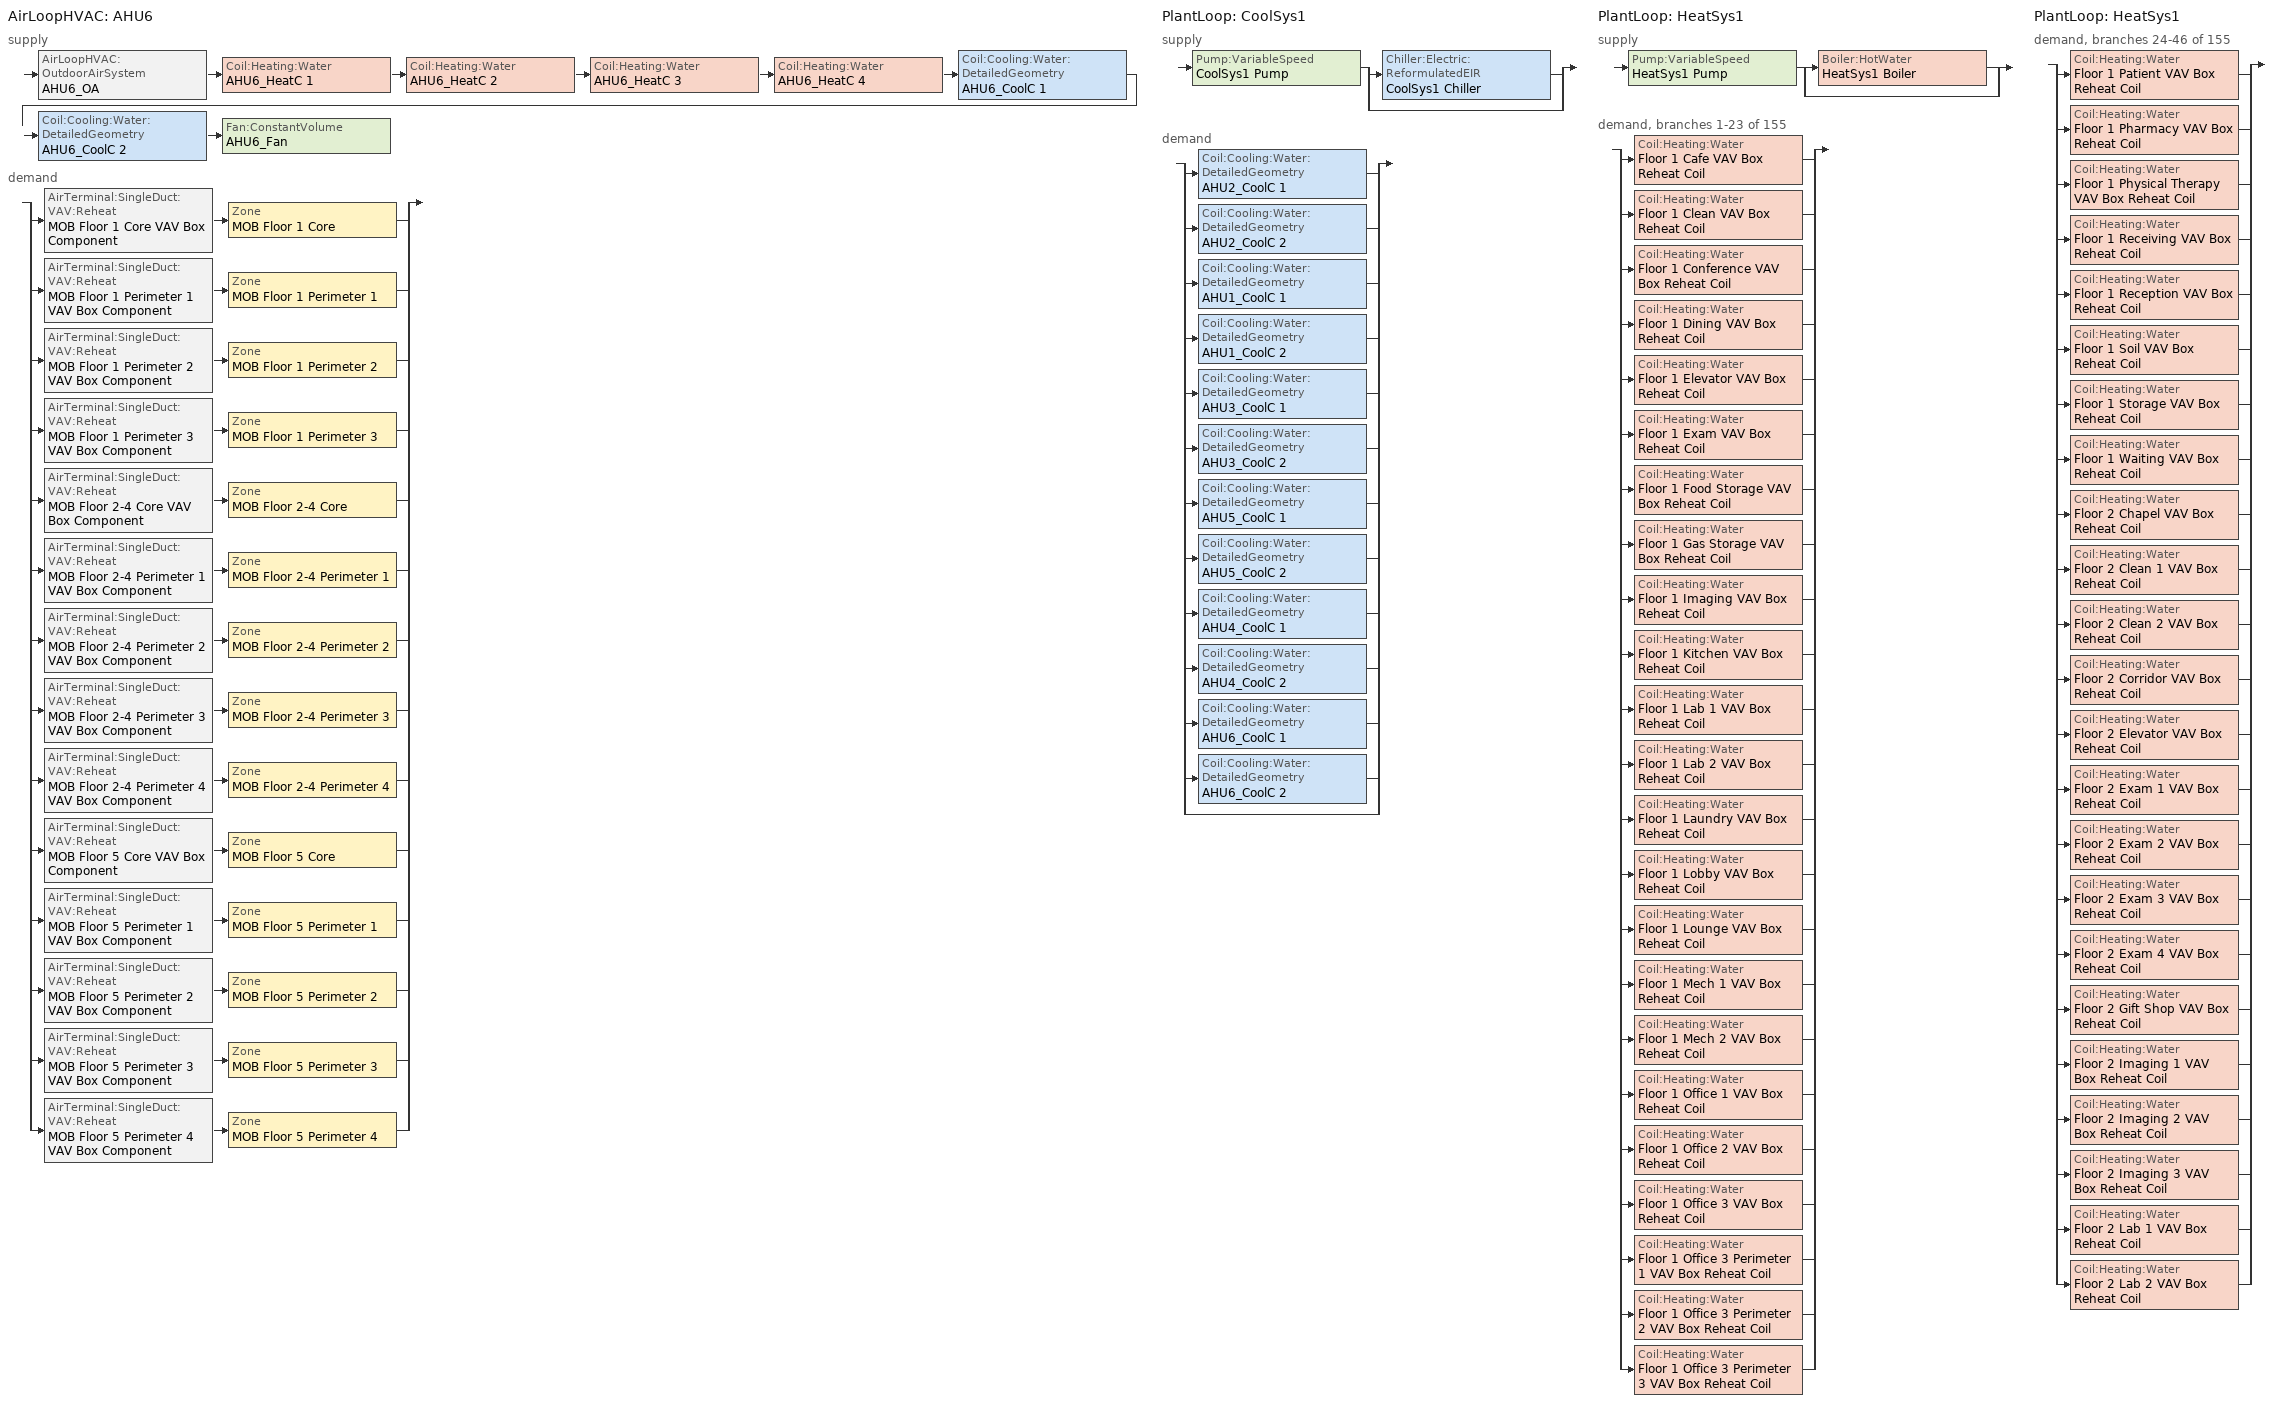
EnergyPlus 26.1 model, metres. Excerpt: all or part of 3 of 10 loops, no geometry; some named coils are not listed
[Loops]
AirLoopHVAC 'AHU6'
 supply: AirLoopHVAC:OutdoorAirSystem 'AHU6_OA' > Coil:Heating:Water 'AHU6_HeatC 1' > Coil:Heating:Water 'AHU6_HeatC 2' > Coil:Heating:Water 'AHU6_HeatC 3' > Coil:Heating:Water 'AHU6_HeatC 4' > Coil:Cooling:Water:DetailedGeometry 'AHU6_CoolC 1' > Coil:Cooling:Water:DetailedGeometry 'AHU6_CoolC 2' > Fan:ConstantVolume 'AHU6_Fan'
 demand: split
  | AirTerminal:SingleDuct:VAV:Reheat 'MOB Floor 1 Core VAV Box Component' > Zone 'MOB Floor 1 Core'
  | AirTerminal:SingleDuct:VAV:Reheat 'MOB Floor 1 Perimeter 1 VAV Box Component' > Zone 'MOB Floor 1 Perimeter 1'
  | AirTerminal:SingleDuct:VAV:Reheat 'MOB Floor 1 Perimeter 2 VAV Box Component' > Zone 'MOB Floor 1 Perimeter 2'
  | AirTerminal:SingleDuct:VAV:Reheat 'MOB Floor 1 Perimeter 3 VAV Box Component' > Zone 'MOB Floor 1 Perimeter 3'
  | AirTerminal:SingleDuct:VAV:Reheat 'MOB Floor 2-4 Core VAV Box Component' > Zone 'MOB Floor 2-4 Core'
  | AirTerminal:SingleDuct:VAV:Reheat 'MOB Floor 2-4 Perimeter 1 VAV Box Component' > Zone 'MOB Floor 2-4 Perimeter 1'
  | AirTerminal:SingleDuct:VAV:Reheat 'MOB Floor 2-4 Perimeter 2 VAV Box Component' > Zone 'MOB Floor 2-4 Perimeter 2'
  | AirTerminal:SingleDuct:VAV:Reheat 'MOB Floor 2-4 Perimeter 3 VAV Box Component' > Zone 'MOB Floor 2-4 Perimeter 3'
  | AirTerminal:SingleDuct:VAV:Reheat 'MOB Floor 2-4 Perimeter 4 VAV Box Component' > Zone 'MOB Floor 2-4 Perimeter 4'
  | AirTerminal:SingleDuct:VAV:Reheat 'MOB Floor 5 Core VAV Box Component' > Zone 'MOB Floor 5 Core'
  | AirTerminal:SingleDuct:VAV:Reheat 'MOB Floor 5 Perimeter 1 VAV Box Component' > Zone 'MOB Floor 5 Perimeter 1'
  | AirTerminal:SingleDuct:VAV:Reheat 'MOB Floor 5 Perimeter 2 VAV Box Component' > Zone 'MOB Floor 5 Perimeter 2'
  | AirTerminal:SingleDuct:VAV:Reheat 'MOB Floor 5 Perimeter 3 VAV Box Component' > Zone 'MOB Floor 5 Perimeter 3'
  | AirTerminal:SingleDuct:VAV:Reheat 'MOB Floor 5 Perimeter 4 VAV Box Component' > Zone 'MOB Floor 5 Perimeter 4'
PlantLoop 'CoolSys1'
 supply: Pump:VariableSpeed 'CoolSys1 Pump' > split
  | Chiller:Electric:ReformulatedEIR 'CoolSys1 Chiller'
  | bypass
 demand: split
  | Coil:Cooling:Water:DetailedGeometry 'AHU2_CoolC 1'
  | Coil:Cooling:Water:DetailedGeometry 'AHU2_CoolC 2'
  | Coil:Cooling:Water:DetailedGeometry 'AHU1_CoolC 1'
  | Coil:Cooling:Water:DetailedGeometry 'AHU1_CoolC 2'
  | Coil:Cooling:Water:DetailedGeometry 'AHU3_CoolC 1'
  | Coil:Cooling:Water:DetailedGeometry 'AHU3_CoolC 2'
  | Coil:Cooling:Water:DetailedGeometry 'AHU5_CoolC 1'
  | Coil:Cooling:Water:DetailedGeometry 'AHU5_CoolC 2'
  | Coil:Cooling:Water:DetailedGeometry 'AHU4_CoolC 1'
  | Coil:Cooling:Water:DetailedGeometry 'AHU4_CoolC 2'
  | Coil:Cooling:Water:DetailedGeometry 'AHU6_CoolC 1'
  | Coil:Cooling:Water:DetailedGeometry 'AHU6_CoolC 2'
  | bypass
PlantLoop 'HeatSys1'
 supply: Pump:VariableSpeed 'HeatSys1 Pump' > split
  | Boiler:HotWater 'HeatSys1 Boiler'
  | bypass
 demand, branches 1-23 of 155: split
  | Coil:Heating:Water 'Floor 1 Cafe VAV Box Reheat Coil'
  | Coil:Heating:Water 'Floor 1 Clean VAV Box Reheat Coil'
  | Coil:Heating:Water 'Floor 1 Conference VAV Box Reheat Coil'
  | Coil:Heating:Water 'Floor 1 Dining VAV Box Reheat Coil'
  | Coil:Heating:Water 'Floor 1 Elevator VAV Box Reheat Coil'
  | Coil:Heating:Water 'Floor 1 Exam VAV Box Reheat Coil'
  | Coil:Heating:Water 'Floor 1 Food Storage VAV Box Reheat Coil'
  | Coil:Heating:Water 'Floor 1 Gas Storage VAV Box Reheat Coil'
  | Coil:Heating:Water 'Floor 1 Imaging VAV Box Reheat Coil'
  | Coil:Heating:Water 'Floor 1 Kitchen VAV Box Reheat Coil'
  | Coil:Heating:Water 'Floor 1 Lab 1 VAV Box Reheat Coil'
  | Coil:Heating:Water 'Floor 1 Lab 2 VAV Box Reheat Coil'
  | Coil:Heating:Water 'Floor 1 Laundry VAV Box Reheat Coil'
  | Coil:Heating:Water 'Floor 1 Lobby VAV Box Reheat Coil'
  | Coil:Heating:Water 'Floor 1 Lounge VAV Box Reheat Coil'
  | Coil:Heating:Water 'Floor 1 Mech 1 VAV Box Reheat Coil'
  | Coil:Heating:Water 'Floor 1 Mech 2 VAV Box Reheat Coil'
  | Coil:Heating:Water 'Floor 1 Office 1 VAV Box Reheat Coil'
  | Coil:Heating:Water 'Floor 1 Office 2 VAV Box Reheat Coil'
  | Coil:Heating:Water 'Floor 1 Office 3 VAV Box Reheat Coil'
  | Coil:Heating:Water 'Floor 1 Office 3 Perimeter 1 VAV Box Reheat Coil'
  | Coil:Heating:Water 'Floor 1 Office 3 Perimeter 2 VAV Box Reheat Coil'
  | Coil:Heating:Water 'Floor 1 Office 3 Perimeter 3 VAV Box Reheat Coil'
PlantLoop 'HeatSys1'
 demand, branches 24-46 of 155: split
  | Coil:Heating:Water 'Floor 1 Patient VAV Box Reheat Coil'
  | Coil:Heating:Water 'Floor 1 Pharmacy VAV Box Reheat Coil'
  | Coil:Heating:Water 'Floor 1 Physical Therapy VAV Box Reheat Coil'
  | Coil:Heating:Water 'Floor 1 Receiving VAV Box Reheat Coil'
  | Coil:Heating:Water 'Floor 1 Reception VAV Box Reheat Coil'
  | Coil:Heating:Water 'Floor 1 Soil VAV Box Reheat Coil'
  | Coil:Heating:Water 'Floor 1 Storage VAV Box Reheat Coil'
  | Coil:Heating:Water 'Floor 1 Waiting VAV Box Reheat Coil'
  | Coil:Heating:Water 'Floor 2 Chapel VAV Box Reheat Coil'
  | Coil:Heating:Water 'Floor 2 Clean 1 VAV Box Reheat Coil'
  | Coil:Heating:Water 'Floor 2 Clean 2 VAV Box Reheat Coil'
  | Coil:Heating:Water 'Floor 2 Corridor VAV Box Reheat Coil'
  | Coil:Heating:Water 'Floor 2 Elevator VAV Box Reheat Coil'
  | Coil:Heating:Water 'Floor 2 Exam 1 VAV Box Reheat Coil'
  | Coil:Heating:Water 'Floor 2 Exam 2 VAV Box Reheat Coil'
  | Coil:Heating:Water 'Floor 2 Exam 3 VAV Box Reheat Coil'
  | Coil:Heating:Water 'Floor 2 Exam 4 VAV Box Reheat Coil'
  | Coil:Heating:Water 'Floor 2 Gift Shop VAV Box Reheat Coil'
  | Coil:Heating:Water 'Floor 2 Imaging 1 VAV Box Reheat Coil'
  | Coil:Heating:Water 'Floor 2 Imaging 2 VAV Box Reheat Coil'
  | Coil:Heating:Water 'Floor 2 Imaging 3 VAV Box Reheat Coil'
  | Coil:Heating:Water 'Floor 2 Lab 1 VAV Box Reheat Coil'
  | Coil:Heating:Water 'Floor 2 Lab 2 VAV Box Reheat Coil'
[AirLoopHVAC]
AHU6: Design supply air flow rate=Autosize
[AirTerminal:SingleDuct:VAV:Reheat] Availability schedule=ALWAYS_ON; Constant minimum air flow fraction=1; Convergence tolerance=0.001; Damper heating action=ReverseWithLimits; Maximum air flow rate=Autosize; Maximum flow fraction during reheat=Autosize; Maximum flow per zone floor area during reheat=Autosize; Maximum hot water or steam flow rate=Autosize; Minimum hot water or steam flow rate=0; Zone minimum air flow input method=Constant
Name | Design specification outdoor air object | Reheat coil
MOB Floor 1 Core VAV Box Component | MOB Floor 1 Core VAV Box OA Design Spec | MOB Floor 1 Core VAV Box Reheat Coil
MOB Floor 1 Perimeter 1 VAV Box Component | MOB Floor 1 Perimeter 1 VAV Box OA Design Spec | MOB Floor 1 Perimeter 1 VAV Box Reheat Coil
MOB Floor 1 Perimeter 2 VAV Box Component | MOB Floor 1 Perimeter 2 VAV Box OA Design Spec | MOB Floor 1 Perimeter 2 VAV Box Reheat Coil
MOB Floor 1 Perimeter 3 VAV Box Component | MOB Floor 1 Perimeter 3 VAV Box OA Design Spec | MOB Floor 1 Perimeter 3 VAV Box Reheat Coil
MOB Floor 2-4 Core VAV Box Component | MOB Floor 2-4 Core VAV Box OA Design Spec | MOB Floor 2-4 Core VAV Box Reheat Coil
MOB Floor 2-4 Perimeter 1 VAV Box Component | MOB Floor 2-4 Perimeter 1 VAV Box OA Design Spec | MOB Floor 2-4 Perimeter 1 VAV Box Reheat Coil
MOB Floor 2-4 Perimeter 2 VAV Box Component | MOB Floor 2-4 Perimeter 2 VAV Box OA Design Spec | MOB Floor 2-4 Perimeter 2 VAV Box Reheat Coil
MOB Floor 2-4 Perimeter 3 VAV Box Component | MOB Floor 2-4 Perimeter 3 VAV Box OA Design Spec | MOB Floor 2-4 Perimeter 3 VAV Box Reheat Coil
MOB Floor 2-4 Perimeter 4 VAV Box Component | MOB Floor 2-4 Perimeter 4 VAV Box OA Design Spec | MOB Floor 2-4 Perimeter 4 VAV Box Reheat Coil
MOB Floor 5 Core VAV Box Component | MOB Floor 5 Core VAV Box OA Design Spec | MOB Floor 5 Core VAV Box Reheat Coil
MOB Floor 5 Perimeter 1 VAV Box Component | MOB Floor 5 Perimeter 1 VAV Box OA Design Spec | MOB Floor 5 Perimeter 1 VAV Box Reheat Coil
MOB Floor 5 Perimeter 2 VAV Box Component | MOB Floor 5 Perimeter 2 VAV Box OA Design Spec | MOB Floor 5 Perimeter 2 VAV Box Reheat Coil
MOB Floor 5 Perimeter 3 VAV Box Component | MOB Floor 5 Perimeter 3 VAV Box OA Design Spec | MOB Floor 5 Perimeter 3 VAV Box Reheat Coil
MOB Floor 5 Perimeter 4 VAV Box Component | MOB Floor 5 Perimeter 4 VAV Box OA Design Spec | MOB Floor 5 Perimeter 4 VAV Box Reheat Coil
[Boiler:HotWater]
HeatSys1 Boiler: Boiler flow mode=LeavingSetpointModulated; Design water flow rate=Autosize; Efficiency curve temperature evaluation variable=LeavingBoiler; Fuel type=NaturalGas; Maximum part load ratio=1.1; Minimum part load ratio=0; Nominal capacity=Autosize; Nominal thermal efficiency=0.96; Normalized boiler efficiency curve=HeatSys1 Boiler Non-Condensing Boiler Curve; On cycle parasitic electric load=0; Optimum part load ratio=1; Sizing factor=0.5; Water outlet upper temperature limit=95
[Chiller:Electric:ReformulatedEIR]
CoolSys1 Chiller: Chiller flow mode type=LeavingSetpointModulated; Cooling capacity function of temperature curve=CoolSys1 Chiller ClgCapFuncTempCurve; Design heat recovery water flow rate=0; Electric input to cooling output ratio function of part load ratio curve=CoolSys1 Chiller EirFuncPlrCurve; Electric input to cooling output ratio function of temperature curve=CoolSys1 Chiller EirFuncTempCurve; Fraction of compressor electric consumption rejected by condenser=1; Leaving chilled water lower temperature limit=2; Maximum part load ratio=1; Minimum part load ratio=0.15; Minimum unloading ratio=0.25; Optimum part load ratio=1; Reference capacity=Autosize; Reference chilled water flow rate=Autosize; Reference condenser water flow rate=Autosize; Reference cop=6.1; Reference leaving chilled water temperature=6.67; Reference leaving condenser water temperature=29.4; Sizing factor=1.1
[Coil:Cooling:Water:DetailedGeometry] Availability schedule=ALWAYS_ON; Coil depth=Autosize; Fin diameter=Autosize; Fin spacing=0.0018; Fin surface area=Autosize; Fin thermal conductivity=204; Fin thickness=0.0015; Maximum water flow rate=Autosize; Minimum airflow area=Autosize; Number of tube rows=6; Number of tubes per row=Autosize; Total tube inside area=Autosize; Tube depth spacing=0.026; Tube inside diameter=0.01445; Tube outside diameter=0.0159; Tube outside surface area=Autosize; Tube thermal conductivity=386
AHU6_CoolC 1; AHU6_CoolC 2
[Coil:Heating:Water] Availability schedule=ALWAYS_ON; Maximum water flow rate=Autosize; Performance input method=UFactorTimesAreaAndDesignWaterFlowRate; Rated capacity=Autosize; Rated inlet air temperature=16.6; Rated inlet water temperature=82.2; Rated outlet air temperature=32.2; Rated outlet water temperature=71.1; U factor times area value=Autosize
AHU6_HeatC 1; AHU6_HeatC 2; AHU6_HeatC 3; AHU6_HeatC 4; Floor 1 Cafe VAV Box Reheat Coil; Floor 1 Clean VAV Box Reheat Coil; Floor 1 Conference VAV Box Reheat Coil; Floor 1 Dining VAV Box Reheat Coil; Floor 1 Elevator VAV Box Reheat Coil; Floor 1 Exam VAV Box Reheat Coil; Floor 1 Food Storage VAV Box Reheat Coil; Floor 1 Gas Storage VAV Box Reheat Coil; Floor 1 Imaging VAV Box Reheat Coil; Floor 1 Kitchen VAV Box Reheat Coil; Floor 1 Lab 1 VAV Box Reheat Coil; Floor 1 Lab 2 VAV Box Reheat Coil; Floor 1 Laundry VAV Box Reheat Coil; Floor 1 Lobby VAV Box Reheat Coil; Floor 1 Lounge VAV Box Reheat Coil; Floor 1 Mech 1 VAV Box Reheat Coil; Floor 1 Mech 2 VAV Box Reheat Coil; Floor 1 Office 1 VAV Box Reheat Coil; Floor 1 Office 2 VAV Box Reheat Coil; Floor 1 Office 3 Perimeter 1 VAV Box Reheat Coil; Floor 1 Office 3 Perimeter 2 VAV Box Reheat Coil; Floor 1 Office 3 Perimeter 3 VAV Box Reheat Coil; Floor 1 Office 3 VAV Box Reheat Coil; Floor 1 Patient VAV Box Reheat Coil; Floor 1 Pharmacy VAV Box Reheat Coil; Floor 1 Physical Therapy VAV Box Reheat Coil; Floor 1 Receiving VAV Box Reheat Coil; Floor 1 Reception VAV Box Reheat Coil; Floor 1 Soil VAV Box Reheat Coil; Floor 1 Storage VAV Box Reheat Coil; Floor 1 Waiting VAV Box Reheat Coil; Floor 2 Chapel VAV Box Reheat Coil; Floor 2 Clean 1 VAV Box Reheat Coil; Floor 2 Clean 2 VAV Box Reheat Coil; Floor 2 Corridor VAV Box Reheat Coil; Floor 2 Elevator VAV Box Reheat Coil; Floor 2 Exam 1 VAV Box Reheat Coil; Floor 2 Exam 2 VAV Box Reheat Coil; Floor 2 Exam 3 VAV Box Reheat Coil; Floor 2 Exam 4 VAV Box Reheat Coil; Floor 2 Gift Shop VAV Box Reheat Coil; Floor 2 Imaging 1 VAV Box Reheat Coil; Floor 2 Imaging 2 VAV Box Reheat Coil; Floor 2 Imaging 3 VAV Box Reheat Coil; Floor 2 Lab 1 VAV Box Reheat Coil; Floor 2 Lab 2 VAV Box Reheat Coil
[ComponentCost:LineItem]
Name | Cost per each | Item | Line item type | Quantity | Cost per unit of output capacity
ElectricEquipment:MOB Floor 1 Core:ElecPlug | 1 | MOB Floor 1 Core | General | 6.885
ElectricEquipment:MOB Floor 1 Perimeter 1:ElecPlug | 1 | MOB Floor 1 Perimeter 1 | General | 1.1433
ElectricEquipment:MOB Floor 1 Perimeter 2:ElecPlug | 1 | MOB Floor 1 Perimeter 2 | General | 0.8247
ElectricEquipment:MOB Floor 1 Perimeter 3:ElecPlug | 1 | MOB Floor 1 Perimeter 3 | General | 1.1433
ElectricEquipment:MOB Floor 2-4 Core:ElecPlug | 1 | MOB Floor 2-4 Core | General | 18.5183
ElectricEquipment:MOB Floor 2-4 Perimeter 1:ElecPlug | 1 | MOB Floor 2-4 Perimeter 1 | General | 3.2613
ElectricEquipment:MOB Floor 2-4 Perimeter 2:ElecPlug | 1 | MOB Floor 2-4 Perimeter 2 | General | 2.4741
ElectricEquipment:MOB Floor 2-4 Perimeter 3:ElecPlug | 1 | MOB Floor 2-4 Perimeter 3 | General | 3.2613
ElectricEquipment:MOB Floor 2-4 Perimeter 4:ElecPlug | 1 | MOB Floor 2-4 Perimeter 4 | General | 2.4741
ElectricEquipment:MOB Floor 5 Core:ElecPlug | 1 | MOB Floor 5 Core | General | 6.1728
ElectricEquipment:MOB Floor 5 Perimeter 1:ElecPlug | 1 | MOB Floor 5 Perimeter 1 | General | 1.0871
ElectricEquipment:MOB Floor 5 Perimeter 2:ElecPlug | 1 | MOB Floor 5 Perimeter 2 | General | 0.8247
ElectricEquipment:MOB Floor 5 Perimeter 3:ElecPlug | 1 | MOB Floor 5 Perimeter 3 | General | 1.0871
ElectricEquipment:MOB Floor 5 Perimeter 4:ElecPlug | 1 | MOB Floor 5 Perimeter 4 | General | 0.8247
Electricity:MOB Floor 5 Perimeter 4:Building Elevators | 1 | MOB Floor 5 Perimeter 4 | General | 203.699
Infiltration:MOB Floor 1 Perimeter 1 | 1 | MOB Floor 1 Perimeter 1 | General | 0
Infiltration:MOB Floor 1 Perimeter 2 | 1 | MOB Floor 1 Perimeter 2 | General | 0
Infiltration:MOB Floor 1 Perimeter 3 | 1 | MOB Floor 1 Perimeter 3 | General | 0
Infiltration:MOB Floor 2-4 Perimeter 1 | 1 | MOB Floor 2-4 Perimeter 1 | General | 0
Infiltration:MOB Floor 2-4 Perimeter 2 | 1 | MOB Floor 2-4 Perimeter 2 | General | 0
Infiltration:MOB Floor 2-4 Perimeter 3 | 1 | MOB Floor 2-4 Perimeter 3 | General | 0
Infiltration:MOB Floor 2-4 Perimeter 4 | 1 | MOB Floor 2-4 Perimeter 4 | General | 0
Infiltration:MOB Floor 5 Perimeter 1 | 1 | MOB Floor 5 Perimeter 1 | General | 0
Infiltration:MOB Floor 5 Perimeter 2 | 1 | MOB Floor 5 Perimeter 2 | General | 0
Infiltration:MOB Floor 5 Perimeter 3 | 1 | MOB Floor 5 Perimeter 3 | General | 0
Infiltration:MOB Floor 5 Perimeter 4 | 1 | MOB Floor 5 Perimeter 4 | General | 0
LIGHTING EQUIP:MOB Floor 1 Core |  | MOB Floor 1 Core | Lights |  | 1
LIGHTING EQUIP:MOB Floor 1 Perimeter 1 |  | MOB Floor 1 Perimeter 1 | Lights |  | 1
LIGHTING EQUIP:MOB Floor 1 Perimeter 2 |  | MOB Floor 1 Perimeter 2 | Lights |  | 1
LIGHTING EQUIP:MOB Floor 1 Perimeter 3 |  | MOB Floor 1 Perimeter 3 | Lights |  | 1
LIGHTING EQUIP:MOB Floor 2-4 Core |  | MOB Floor 2-4 Core | Lights |  | 1
LIGHTING EQUIP:MOB Floor 2-4 Perimeter 1 |  | MOB Floor 2-4 Perimeter 1 | Lights |  | 1
LIGHTING EQUIP:MOB Floor 2-4 Perimeter 2 |  | MOB Floor 2-4 Perimeter 2 | Lights |  | 1
LIGHTING EQUIP:MOB Floor 2-4 Perimeter 3 |  | MOB Floor 2-4 Perimeter 3 | Lights |  | 1
LIGHTING EQUIP:MOB Floor 2-4 Perimeter 4 |  | MOB Floor 2-4 Perimeter 4 | Lights |  | 1
LIGHTING EQUIP:MOB Floor 5 Core |  | MOB Floor 5 Core | Lights |  | 1
LIGHTING EQUIP:MOB Floor 5 Perimeter 1 |  | MOB Floor 5 Perimeter 1 | Lights |  | 1
LIGHTING EQUIP:MOB Floor 5 Perimeter 2 |  | MOB Floor 5 Perimeter 2 | Lights |  | 1
LIGHTING EQUIP:MOB Floor 5 Perimeter 3 |  | MOB Floor 5 Perimeter 3 | Lights |  | 1
LIGHTING EQUIP:MOB Floor 5 Perimeter 4 |  | MOB Floor 5 Perimeter 4 | Lights |  | 1
People:MOB Floor 1 Core | 1 | MOB Floor 1 Core | General | 68.85
People:MOB Floor 1 Perimeter 1 | 1 | MOB Floor 1 Perimeter 1 | General | 11.4333
People:MOB Floor 1 Perimeter 2 | 1 | MOB Floor 1 Perimeter 2 | General | 8.247
People:MOB Floor 1 Perimeter 3 | 1 | MOB Floor 1 Perimeter 3 | General | 11.4333
People:MOB Floor 2-4 Core | 1 | MOB Floor 2-4 Core | General | 185.1827
People:MOB Floor 2-4 Perimeter 1 | 1 | MOB Floor 2-4 Perimeter 1 | General | 32.6131
People:MOB Floor 2-4 Perimeter 2 | 1 | MOB Floor 2-4 Perimeter 2 | General | 24.741
People:MOB Floor 2-4 Perimeter 3 | 1 | MOB Floor 2-4 Perimeter 3 | General | 32.6131
People:MOB Floor 2-4 Perimeter 4 | 1 | MOB Floor 2-4 Perimeter 4 | General | 24.741
People:MOB Floor 5 Core | 1 | MOB Floor 5 Core | General | 61.7276
People:MOB Floor 5 Perimeter 1 | 1 | MOB Floor 5 Perimeter 1 | General | 10.871
People:MOB Floor 5 Perimeter 2 | 1 | MOB Floor 5 Perimeter 2 | General | 8.247
People:MOB Floor 5 Perimeter 3 | 1 | MOB Floor 5 Perimeter 3 | General | 10.871
People:MOB Floor 5 Perimeter 4 | 1 | MOB Floor 5 Perimeter 4 | General | 8.247
[Controller:OutdoorAir]
AHU6_OA_Controller: Economizer control action type=ModulateFlow; Economizer control type=DifferentialEnthalpy; Economizer maximum limit dry bulb temperature=28; Economizer maximum limit enthalpy=64000; Economizer minimum limit dry bulb temperature=-100; Heat recovery bypass control type=BypassWhenOAFlowGreaterThanMinimum; High humidity control=No; Lockout type=NoLockout; Maximum outdoor air flow rate=Autosize; Minimum fraction of outdoor air schedule=AHU6_OAMinOAFracSchedule; Minimum limit type=FixedMinimum; Minimum outdoor air flow rate=Autosize; Minimum outdoor air schedule=MinOA_MotorizedDamper_Sched
[Controller:WaterCoil] Actuator variable=Flow; Control variable=Temperature; Maximum actuated flow=Autosize; Minimum actuated flow=0
Name | Action | Controller convergence tolerance
AHU6_CoolC 1_Controller; AHU6_CoolC 2_Controller | Reverse
AHU6_HeatC 1_Controller; AHU6_HeatC 2_Controller; AHU6_HeatC 3_Controller; AHU6_HeatC 4_Controller | Normal | 0.0001
[DesignSpecification:OutdoorAir] Outdoor air flow per person=0; Outdoor air flow per zone floor area=0; Outdoor air method=Flow/Zone
Name | Outdoor air flow air changes per hour | Outdoor air flow per zone
MOB Floor 1 Core VAV Box OA Design Spec | 0 | 0.5528
MOB Floor 1 Perimeter 1 VAV Box OA Design Spec; MOB Floor 1 Perimeter 3 VAV Box OA Design Spec | 0 | 0.0918
MOB Floor 1 Perimeter 2 VAV Box OA Design Spec; MOB Floor 2-4 Perimeter 2 VAV Box OA Design Spec; MOB Floor 2-4 Perimeter 4 VAV Box OA Design Spec; MOB Floor 5 Perimeter 2 VAV Box OA Design Spec; MOB Floor 5 Perimeter 4 VAV Box OA Design Spec | 0 | 0.0662
MOB Floor 2-4 Core VAV Box OA Design Spec; MOB Floor 5 Core VAV Box OA Design Spec | 0 | 0.4956
MOB Floor 2-4 Perimeter 1 VAV Box OA Design Spec; MOB Floor 2-4 Perimeter 3 VAV Box OA Design Spec; MOB Floor 5 Perimeter 1 VAV Box OA Design Spec; MOB Floor 5 Perimeter 3 VAV Box OA Design Spec | 0 | 0.0873
SZ DSOA MOB Floor 1 Core |  | 0.552806
SZ DSOA MOB Floor 1 Perimeter 1; SZ DSOA MOB Floor 1 Perimeter 3 |  | 0.0918
SZ DSOA MOB Floor 1 Perimeter 2; SZ DSOA MOB Floor 2-4 Perimeter 2; SZ DSOA MOB Floor 2-4 Perimeter 4; SZ DSOA MOB Floor 5 Perimeter 2; SZ DSOA MOB Floor 5 Perimeter 4 |  | 0.0662164
SZ DSOA MOB Floor 2-4 Core; SZ DSOA MOB Floor 5 Core |  | 0.49562
SZ DSOA MOB Floor 2-4 Perimeter 1; SZ DSOA MOB Floor 2-4 Perimeter 3; SZ DSOA MOB Floor 5 Perimeter 1; SZ DSOA MOB Floor 5 Perimeter 3 |  | 0.0872852
[EnergyManagementSystem:Program]
Flr_2_NS_1_Coil_Reheat_Energy_Program: IF (AHU_1_CCoil_Energy > 0 && AHU_1_HCoil1_Energy > 0); SET AHU_1_Problem = AHU_1_Problem + 1; ELSEIF (Flr_2_NS_1_Load <= 0); SET Flr_2_NS_1_RE = Flr_2_NS_1_RE + Flr_2_NS_1_Coil_Energy; ELSEIF (AHU_1_HCoil1_Energy > 0 && AHU_1_CCoil_Energy == 0); SET Flr_2_NS_1_Heat = Flr_2_NS_1_Heat + Flr_2_NS_1_Coil_Energy; ELSEIF (AHU_1_CCoil_Energy > 0 && AHU_1_HCoil1_Energy == 0); SET Flr_2_NS_1_DT1 = Flr_2_NS_1_Coil_Outlet_Air_Temp - Flr_2_NS_1_Coil_Inlet_Air_Temp; SET Flr_2_NS_1_DT2 = @Max (AHU_1_CoolC_Inlet_Node_Temp - AHU_1_Fan_Out) 0; IF Flr_2_NS_1_DT1 > 0.0; SET Flr_2_NS_1_Ratio = @Min (Flr_2_NS_1_DT2 / Flr_2_NS_1_DT1) 1; ELSE; SET Flr_2_NS_1_Ratio = 1.0; ENDIF; SET Flr_2_NS_1_RE = Flr_2_NS_1_RE + (Flr_2_NS_1_Ratio * Flr_2_NS_1_Coil_Energy); SET Flr_2_NS_1_Heat = Flr_2_NS_1_Heat + ((1-Flr_2_NS_1_Ratio) * Flr_2_NS_1_Coil_Energy); ELSEIF (AHU_1_CCoil_Energy == 0 && AHU_1_HCoil1_Energy == 0); SET AHU_1_Economize = AHU_1_Economize + 1; SET Flr_2_NS_1_Heat = Flr_2_NS_1_Heat + Flr_2_NS_1_Coil_Energy; ENDIF
Flr_2_NS_2_Coil_Reheat_Energy_Program: IF (AHU_2_CCoil_Energy > 0 && AHU_2_HCoil1_Energy > 0); SET AHU_2_Problem = AHU_2_Problem + 1; ELSEIF (Flr_2_NS_2_Load <= 0); SET Flr_2_NS_2_RE = Flr_2_NS_2_RE + Flr_2_NS_2_Coil_Energy; ELSEIF (AHU_2_HCoil1_Energy > 0 && AHU_2_CCoil_Energy == 0); SET Flr_2_NS_2_Heat = Flr_2_NS_2_Heat + Flr_2_NS_2_Coil_Energy; ELSEIF (AHU_2_CCoil_Energy > 0 && AHU_2_HCoil1_Energy == 0); SET Flr_2_NS_2_DT1 = Flr_2_NS_2_Coil_Outlet_Air_Temp - Flr_2_NS_2_Coil_Inlet_Air_Temp; SET Flr_2_NS_2_DT2 = @Max (AHU_2_CoolC_Inlet_Node_Temp - AHU_2_Fan_Out) 0; IF Flr_2_NS_2_DT1 > 0.0; SET Flr_2_NS_2_Ratio = @Min (Flr_2_NS_2_DT2 / Flr_2_NS_2_DT1) 1; ELSE; SET Flr_2_NS_2_Ratio = 1.0; ENDIF; SET Flr_2_NS_2_RE = Flr_2_NS_2_RE + (Flr_2_NS_2_Ratio * Flr_2_NS_2_Coil_Energy); SET Flr_2_NS_2_Heat = Flr_2_NS_2_Heat + ((1-Flr_2_NS_2_Ratio) * Flr_2_NS_2_Coil_Energy); ELSEIF (AHU_2_CCoil_Energy == 0 && AHU_2_HCoil1_Energy == 0); SET AHU_2_Economize = AHU_2_Economize + 1; SET Flr_2_NS_2_Heat = Flr_2_NS_2_Heat + Flr_2_NS_2_Coil_Energy; ENDIF
Flr_2_OR_Coil_Reheat_Energy_Program: IF (AHU_3_CCoil_Energy > 0 && AHU_3_HCoil1_Energy > 0); SET AHU_3_Problem = AHU_3_Problem + 1; ELSEIF (Flr_2_OR_Load <= 0); SET Flr_2_OR_RE = Flr_2_OR_RE + Flr_2_OR_Coil_Energy; ELSEIF (AHU_3_HCoil1_Energy > 0 && AHU_3_CCoil_Energy == 0); SET Flr_2_OR_Heat = Flr_2_OR_Heat + Flr_2_OR_Coil_Energy; ELSEIF (AHU_3_CCoil_Energy > 0 && AHU_3_HCoil1_Energy == 0); SET Flr_2_OR_DT1 = Flr_2_OR_Coil_Outlet_Air_Temp - Flr_2_OR_Coil_Inlet_Air_Temp; SET Flr_2_OR_DT2 = @Max (AHU_3_CoolC_Inlet_Node_Temp - AHU_3_Fan_Out) 0; IF Flr_2_OR_DT1 > 0.0; SET Flr_2_OR_Ratio = @Min (Flr_2_OR_DT2 / Flr_2_OR_DT1) 1; ELSE; SET Flr_2_OR_Ratio = 1.0; ENDIF; SET Flr_2_OR_RE = Flr_2_OR_RE + (Flr_2_OR_Ratio * Flr_2_OR_Coil_Energy); SET Flr_2_OR_Heat = Flr_2_OR_Heat + ((1-Flr_2_OR_Ratio) * Flr_2_OR_Coil_Energy); ELSEIF (AHU_3_CCoil_Energy == 0 && AHU_3_HCoil1_Energy == 0); SET AHU_3_Economize = AHU_3_Economize + 1; SET Flr_2_OR_Heat = Flr_2_OR_Heat + Flr_2_OR_Coil_Energy; ENDIF
Flr_2_Off_1_Coil_Reheat_Energy_Program: IF (AHU_1_CCoil_Energy > 0 && AHU_1_HCoil1_Energy > 0); SET AHU_1_Problem = AHU_1_Problem + 1; ELSEIF (Flr_2_Off_1_Load <= 0); SET Flr_2_Off_1_RE = Flr_2_Off_1_RE + Flr_2_Off_1_Coil_Energy; ELSEIF (AHU_1_HCoil1_Energy > 0 && AHU_1_CCoil_Energy == 0); SET Flr_2_Off_1_Heat = Flr_2_Off_1_Heat + Flr_2_Off_1_Coil_Energy; ELSEIF (AHU_1_CCoil_Energy > 0 && AHU_1_HCoil1_Energy == 0); SET Flr_2_Off_1_DT1 = Flr_2_Off_1_Coil_Outlet_Air_Temp - Flr_2_Off_1_Coil_Inlet_Air_Temp; SET Flr_2_Off_1_DT2 = @Max (AHU_1_CoolC_Inlet_Node_Temp - AHU_1_Fan_Out) 0; IF Flr_2_Off_1_DT1 > 0.0; SET Flr_2_Off_1_Ratio = @Min (Flr_2_Off_1_DT2 / Flr_2_Off_1_DT1) 1; ELSE; SET Flr_2_Off_1_Ratio = 1.0; ENDIF; SET Flr_2_Off_1_RE = Flr_2_Off_1_RE + (Flr_2_Off_1_Ratio * Flr_2_Off_1_Coil_Energy); SET Flr_2_Off_1_Heat = Flr_2_Off_1_Heat + ((1-Flr_2_Off_1_Ratio) * Flr_2_Off_1_Coil_Energy); ELSEIF (AHU_1_CCoil_Energy == 0 && AHU_1_HCoil1_Energy == 0); SET AHU_1_Economize = AHU_1_Economize + 1; SET Flr_2_Off_1_Heat = Flr_2_Off_1_Heat + Flr_2_Off_1_Coil_Energy; ENDIF
[EnergyManagementSystem:Sensor]
Name | Output variable or output meter index key | Output variable or output meter
AHU_6_CCoil_Energy | AHU6_CoolC 1 | Cooling Coil Total Cooling Energy
AHU_6_CoolC_Inlet_Node_Temp | AHU6_HeatC 4-AHU6_CoolC 1Node | System Node Temperature
AHU_6_HCoil1_Energy | AHU6_HeatC 1 | Heating Coil Heating Energy
AHU_6_HCoil2_Energy | AHU6_HeatC 2 | Heating Coil Heating Energy
MOB_24_Core_Coil_Energy | MOB Floor 2-4 Core VAV Box Reheat Coil | Heating Coil Heating Energy
MOB_24_Core_Coil_Inlet_Air_Temp | MOB Floor 2-4 Core VAV Box Inlet Node Name | System Node Temperature
MOB_24_Core_Coil_Outlet_Air_Temp | MOB Floor 2-4 Core VAV Box Outlet Node Name | System Node Temperature
MOB_24_Core_Load | MOB Floor 2-4 Core | Zone Predicted Sensible Load to Setpoint Heat Transfer Rate
MOB_24_Core_Temp | MOB Floor 2-4 Core | Zone Thermostat Heating Setpoint Temperature
MOB_24_Prm1_Coil_Energy | MOB Floor 2-4 Perimeter 1 VAV Box Reheat Coil | Heating Coil Heating Energy
MOB_24_Prm1_Coil_Inlet_Air_Temp | MOB Floor 2-4 Perimeter 1 VAV Box Inlet Node Name | System Node Temperature
MOB_24_Prm1_Coil_Outlet_Air_Temp | MOB Floor 2-4 Perimeter 1 VAV Box Outlet Node Name | System Node Temperature
MOB_24_Prm1_Load | MOB Floor 2-4 Perimeter 1 | Zone Predicted Sensible Load to Setpoint Heat Transfer Rate
MOB_24_Prm1_Temp | MOB Floor 2-4 Perimeter 1 | Zone Thermostat Heating Setpoint Temperature
MOB_24_Prm2_Coil_Energy | MOB Floor 2-4 Perimeter 2 VAV Box Reheat Coil | Heating Coil Heating Energy
MOB_24_Prm2_Coil_Inlet_Air_Temp | MOB Floor 2-4 Perimeter 2 VAV Box Inlet Node Name | System Node Temperature
MOB_24_Prm2_Coil_Outlet_Air_Temp | MOB Floor 2-4 Perimeter 2 VAV Box Outlet Node Name | System Node Temperature
MOB_24_Prm2_Load | MOB Floor 2-4 Perimeter 2 | Zone Predicted Sensible Load to Setpoint Heat Transfer Rate
MOB_24_Prm2_Temp | MOB Floor 2-4 Perimeter 2 | Zone Thermostat Heating Setpoint Temperature
MOB_24_Prm3_Coil_Energy | MOB Floor 2-4 Perimeter 3 VAV Box Reheat Coil | Heating Coil Heating Energy
MOB_24_Prm3_Coil_Inlet_Air_Temp | MOB Floor 2-4 Perimeter 3 VAV Box Inlet Node Name | System Node Temperature
MOB_24_Prm3_Coil_Outlet_Air_Temp | MOB Floor 2-4 Perimeter 3 VAV Box Outlet Node Name | System Node Temperature
MOB_24_Prm3_Load | MOB Floor 2-4 Perimeter 3 | Zone Predicted Sensible Load to Setpoint Heat Transfer Rate
MOB_24_Prm3_Temp | MOB Floor 2-4 Perimeter 3 | Zone Thermostat Heating Setpoint Temperature
MOB_24_Prm_4_Coil_Energy | MOB Floor 2-4 Perimeter 4 VAV Box Reheat Coil | Heating Coil Heating Energy
MOB_24_Prm_4_Coil_Inlet_Air_Temp | MOB Floor 2-4 Perimeter 4 VAV Box Inlet Node Name | System Node Temperature
MOB_24_Prm_4_Coil_Outlet_Air_Temp | MOB Floor 2-4 Perimeter 4 VAV Box Outlet Node Name | System Node Temperature
MOB_24_Prm_4_Load | MOB Floor 2-4 Perimeter 4 | Zone Predicted Sensible Load to Setpoint Heat Transfer Rate
MOB_24_Prm_4_Temp | MOB Floor 2-4 Perimeter 4 | Zone Thermostat Heating Setpoint Temperature
MOB_Flr1_Core_Coil_Energy | MOB Floor 1 Core VAV Box Reheat Coil | Heating Coil Heating Energy
MOB_Flr1_Core_Coil_Inlet_Air_Temp | MOB Floor 1 Core VAV Box Inlet Node Name | System Node Temperature
MOB_Flr1_Core_Coil_Outlet_Air_Temp | MOB Floor 1 Core VAV Box Outlet Node Name | System Node Temperature
MOB_Flr1_Core_Load | MOB Floor 1 Core | Zone Predicted Sensible Load to Setpoint Heat Transfer Rate
MOB_Flr1_Core_Temp | MOB Floor 1 Core | Zone Thermostat Heating Setpoint Temperature
MOB_Flr1_Prm1_Coil_Energy | MOB Floor 1 Perimeter 1 VAV Box Reheat Coil | Heating Coil Heating Energy
MOB_Flr1_Prm1_Coil_Inlet_Air_Temp | MOB Floor 1 Perimeter 1 VAV Box Inlet Node Name | System Node Temperature
MOB_Flr1_Prm1_Coil_Outlet_Air_Temp | MOB Floor 1 Perimeter 1 VAV Box Outlet Node Name | System Node Temperature
MOB_Flr1_Prm1_Load | MOB Floor 1 Perimeter 1 | Zone Predicted Sensible Load to Setpoint Heat Transfer Rate
MOB_Flr1_Prm1_Temp | MOB Floor 1 Perimeter 1 | Zone Thermostat Heating Setpoint Temperature
MOB_Flr1_Prm2_Coil_Energy | MOB Floor 1 Perimeter 2 VAV Box Reheat Coil | Heating Coil Heating Energy
MOB_Flr1_Prm2_Coil_Inlet_Air_Temp | MOB Floor 1 Perimeter 2 VAV Box Inlet Node Name | System Node Temperature
MOB_Flr1_Prm2_Coil_Outlet_Air_Temp | MOB Floor 1 Perimeter 2 VAV Box Outlet Node Name | System Node Temperature
MOB_Flr1_Prm2_Load | MOB Floor 1 Perimeter 2 | Zone Predicted Sensible Load to Setpoint Heat Transfer Rate
MOB_Flr1_Prm2_Temp | MOB Floor 1 Perimeter 2 | Zone Thermostat Heating Setpoint Temperature
MOB_Flr1_Prm3_Coil_Energy | MOB Floor 1 Perimeter 3 VAV Box Reheat Coil | Heating Coil Heating Energy
MOB_Flr1_Prm3_Coil_Inlet_Air_Temp | MOB Floor 1 Perimeter 3 VAV Box Inlet Node Name | System Node Temperature
MOB_Flr1_Prm3_Coil_Outlet_Air_Temp | MOB Floor 1 Perimeter 3 VAV Box Outlet Node Name | System Node Temperature
MOB_Flr1_Prm3_Load | MOB Floor 1 Perimeter 3 | Zone Predicted Sensible Load to Setpoint Heat Transfer Rate
MOB_Flr1_Prm3_Temp | MOB Floor 1 Perimeter 3 | Zone Thermostat Heating Setpoint Temperature
MOB_Flr5_Core_Coil_Energy | MOB Floor 5 Core VAV Box Reheat Coil | Heating Coil Heating Energy
MOB_Flr5_Core_Coil_Inlet_Air_Temp | MOB Floor 5 Core VAV Box Inlet Node Name | System Node Temperature
MOB_Flr5_Core_Coil_Outlet_Air_Temp | MOB Floor 5 Core VAV Box Outlet Node Name | System Node Temperature
MOB_Flr5_Core_Load | MOB Floor 5 Core | Zone Predicted Sensible Load to Setpoint Heat Transfer Rate
MOB_Flr5_Core_Temp | MOB Floor 5 Core | Zone Thermostat Heating Setpoint Temperature
MOB_Flr5_Prm1_Coil_Energy | MOB Floor 5 Perimeter 1 VAV Box Reheat Coil | Heating Coil Heating Energy
MOB_Flr5_Prm1_Coil_Inlet_Air_Temp | MOB Floor 5 Perimeter 1 VAV Box Inlet Node Name | System Node Temperature
MOB_Flr5_Prm1_Coil_Outlet_Air_Temp | MOB Floor 5 Perimeter 1 VAV Box Outlet Node Name | System Node Temperature
MOB_Flr5_Prm1_Load | MOB Floor 5 Perimeter 1 | Zone Predicted Sensible Load to Setpoint Heat Transfer Rate
MOB_Flr5_Prm1_Temp | MOB Floor 5 Perimeter 1 | Zone Thermostat Heating Setpoint Temperature
MOB_Flr5_Prm2_Coil_Energy | MOB Floor 5 Perimeter 2 VAV Box Reheat Coil | Heating Coil Heating Energy
MOB_Flr5_Prm2_Coil_Inlet_Air_Temp | MOB Floor 5 Perimeter 2 VAV Box Inlet Node Name | System Node Temperature
MOB_Flr5_Prm2_Coil_Outlet_Air_Temp | MOB Floor 5 Perimeter 2 VAV Box Outlet Node Name | System Node Temperature
MOB_Flr5_Prm2_Load | MOB Floor 5 Perimeter 2 | Zone Predicted Sensible Load to Setpoint Heat Transfer Rate
MOB_Flr5_Prm2_Temp | MOB Floor 5 Perimeter 2 | Zone Thermostat Heating Setpoint Temperature
MOB_Flr5_Prm3_Coil_Energy | MOB Floor 5 Perimeter 3 VAV Box Reheat Coil | Heating Coil Heating Energy
MOB_Flr5_Prm3_Coil_Inlet_Air_Temp | MOB Floor 5 Perimeter 3 VAV Box Inlet Node Name | System Node Temperature
MOB_Flr5_Prm3_Coil_Outlet_Air_Temp | MOB Floor 5 Perimeter 3 VAV Box Outlet Node Name | System Node Temperature
MOB_Flr5_Prm3_Load | MOB Floor 5 Perimeter 3 | Zone Predicted Sensible Load to Setpoint Heat Transfer Rate
MOB_Flr5_Prm3_Temp | MOB Floor 5 Perimeter 3 | Zone Thermostat Heating Setpoint Temperature
MOB_Flr5_Prm4_Coil_Energy | MOB Floor 5 Perimeter 4 VAV Box Reheat Coil | Heating Coil Heating Energy
MOB_Flr5_Prm4_Coil_Inlet_Air_Temp | MOB Floor 5 Perimeter 4 VAV Box Inlet Node Name | System Node Temperature
MOB_Flr5_Prm4_Coil_Outlet_Air_Temp | MOB Floor 5 Perimeter 4 VAV Box Outlet Node Name | System Node Temperature
MOB_Flr5_Prm4_Load | MOB Floor 5 Perimeter 4 | Zone Predicted Sensible Load to Setpoint Heat Transfer Rate
MOB_Flr5_Prm4_Temp | MOB Floor 5 Perimeter 4 | Zone Thermostat Heating Setpoint Temperature
[Fan:ConstantVolume]
AHU6_Fan: Availability schedule=HVACOperationSchd; End use subcategory=Fan Energy; Fan total efficiency=0.64; Maximum flow rate=Autosize; Motor efficiency=0.954; Motor in airstream fraction=1; Pressure rise=2008
[PlantEquipmentList]
CoolSys1 Equipment List: CoolSys1 Chiller, Chiller:Electric:ReformulatedEIR
HeatSys1 Equipment List: HeatSys1 Boiler, Boiler:HotWater
[PlantEquipmentOperation:CoolingLoad]
CoolSys1 Operation Scheme: Load range 1 lower limit=0; Load range 1 upper limit=1e+14; Range 1 equipment list=CoolSys1 Equipment List
[PlantEquipmentOperation:HeatingLoad]
HeatSys1 Operation Scheme: Load range 1 lower limit=0; Load range 1 upper limit=1e+15; Range 1 equipment list=HeatSys1 Equipment List
[PlantEquipmentOperationSchemes] Control scheme 1 schedule=PlantOnSched
Name | Control scheme 1
CoolSys1 Loop Operation Scheme List | CoolSys1 Operation Scheme
HeatSys1 Loop Operation Scheme List | HeatSys1 Operation Scheme
[PlantLoop] Fluid type=Water; Load distribution scheme=Optimal; Maximum loop flow rate=Autosize; Minimum loop flow rate=0; Plant loop volume=Autocalculate
Name | Maximum loop temperature | Minimum loop temperature | Plant equipment operation scheme
CoolSys1 | 98 | 1 | CoolSys1 Loop Operation Scheme List
HeatSys1 | 100 | 10 | HeatSys1 Loop Operation Scheme List
[Pump:VariableSpeed] Design maximum flow rate=Autosize; Design minimum flow rate=0; Design power consumption=Autosize; Design pump head=179352; Fraction of motor inefficiencies to fluid stream=0; Motor efficiency=0.75; Pump control type=Intermittent; Coefficient 1 of the part load performance curve=0; Coefficient 2 of the part load performance curve=1; Coefficient 3 of the part load performance curve=0; Coefficient 4 of the part load performance curve=0
CoolSys1 Pump; HeatSys1 Pump
[SetpointManager:MixedAir] Control variable=Temperature
Name | Setpoint node or nodelist
AHU6_CoolC 1 SAT Manager | AHU6_CoolC 1-AHU6_CoolC 2Node
AHU6_HeatC 1 SAT Manager | AHU6_HeatC 1-AHU6_HeatC 2Node
AHU6_HeatC 2 SAT Manager | AHU6_HeatC 2-AHU6_HeatC 3Node
AHU6_HeatC 3 SAT Manager | AHU6_HeatC 3-AHU6_HeatC 4Node
AHU6_HeatC 4 SAT Manager | AHU6_HeatC 4-AHU6_CoolC 1Node
AHU6_OAMixed Air Temp Manager | AHU6_OA-AHU6_HeatC 1Node
[SetpointManager:OutdoorAirReset] Control variable=Temperature; Outdoor high temperature=10; Outdoor low temperature=-17.8; Setpoint at outdoor high temperature=65.56; Setpoint at outdoor low temperature=82.2
Name | Setpoint node or nodelist
HeatSys1 Boiler Setpoint Manager | HeatSys1 Supply Equipment Outlet Node
HeatSys1 Loop Setpoint Manager | HeatSys1 Supply Outlet Node
[SetpointManager:Scheduled] Control variable=Temperature; Schedule=CW-Loop-Temp-Schedule
Name | Setpoint node or nodelist
CoolSys1 Chiller Setpoint Manager | CoolSys1 Supply Equipment Outlet Node
CoolSys1 Loop Setpoint Manager | CoolSys1 Supply Outlet Node
[Sizing:Plant]
Name | Design loop exit temperature | Loop design temperature difference | Loop type
HeatSys1 | 82.2 | 5 | Heating
CoolSys1 | 6.67 | 6.67 | Cooling
[Sizing:System]
AHU6: 100 outdoor air in cooling=No; 100 outdoor air in heating=No; Central cooling capacity control method=VAV; Central cooling design supply air humidity ratio=0.0085; Central cooling design supply air temperature=12.8; Central heating design supply air humidity ratio=0.008; Central heating design supply air temperature=12.8; Central heating maximum system air flow ratio=1; Cooling design capacity=Autosize; Cooling design capacity method=CoolingDesignCapacity; Cooling supply air flow rate=0; Cooling supply air flow rate method=DesignDay; Design outdoor air flow rate=Autosize; Heating design capacity=Autosize; Heating design capacity method=HeatingDesignCapacity; Heating supply air flow rate=0; Heating supply air flow rate method=DesignDay; Precool design humidity ratio=0.008; Precool design temperature=12.8; Preheat design humidity ratio=0.008; Preheat design temperature=7; Type of load to size on=Sensible; Type of zone sum to use=NonCoincident; Zone maximum outdoor air fraction=1
[Sizing:Zone] Account for dedicated outdoor air system=No; Cooling design air flow method=DesignDayWithLimit; Cooling minimum air flow fraction=0; Dedicated outdoor air high setpoint temperature for design=Autosize; Dedicated outdoor air low setpoint temperature for design=Autosize; Dedicated outdoor air system control strategy=NeutralSupplyAir; Heating design air flow method=DesignDay; Heating design air flow rate=0; Zone cooling design supply air humidity ratio=0.0085; Zone cooling design supply air temperature=13; Zone cooling design supply air temperature input method=SupplyAirTemperature; Zone heating design supply air humidity ratio=0.008; Zone heating design supply air temperature=40; Zone heating design supply air temperature input method=SupplyAirTemperature
Name | Cooling minimum air flow | Design specification outdoor air object | Zone cooling sizing factor | Zone heating sizing factor
MOB Floor 1 Core | 2.76296 | SZ DSOA MOB Floor 1 Core
MOB Floor 1 Perimeter 1 | 0.458922 | SZ DSOA MOB Floor 1 Perimeter 1
MOB Floor 1 Perimeter 2 | 0.330953 | SZ DSOA MOB Floor 1 Perimeter 2 | 1.2 | 1.2
MOB Floor 1 Perimeter 3 | 0.458922 | SZ DSOA MOB Floor 1 Perimeter 3
MOB Floor 2-4 Core | 2.47713 | SZ DSOA MOB Floor 2-4 Core
MOB Floor 2-4 Perimeter 1 | 0.436256 | SZ DSOA MOB Floor 2-4 Perimeter 1
MOB Floor 2-4 Perimeter 2 | 0.330953 | SZ DSOA MOB Floor 2-4 Perimeter 2 | 1.2 | 1.2
MOB Floor 2-4 Perimeter 3 | 0.436256 | SZ DSOA MOB Floor 2-4 Perimeter 3
MOB Floor 2-4 Perimeter 4 | 0.330953 | SZ DSOA MOB Floor 2-4 Perimeter 4
MOB Floor 5 Core | 2.47713 | SZ DSOA MOB Floor 5 Core
MOB Floor 5 Perimeter 1 | 0.436256 | SZ DSOA MOB Floor 5 Perimeter 1
MOB Floor 5 Perimeter 2 | 0.330953 | SZ DSOA MOB Floor 5 Perimeter 2 | 1.4 | 1.4
MOB Floor 5 Perimeter 3 | 0.436256 | SZ DSOA MOB Floor 5 Perimeter 3
MOB Floor 5 Perimeter 4 | 0.330953 | SZ DSOA MOB Floor 5 Perimeter 4
[ThermostatSetpoint:DualSetpoint] Cooling setpoint temperature schedule=COOLING_TSTAT_OFFICE; Heating setpoint temperature schedule=HEATING_TSTAT_OFFICE
MOB Floor 1 Core DualSPSched; MOB Floor 1 Perimeter 1 DualSPSched; MOB Floor 1 Perimeter 2 DualSPSched; MOB Floor 1 Perimeter 3 DualSPSched; MOB Floor 2-4 Core DualSPSched; MOB Floor 2-4 Perimeter 1 DualSPSched; MOB Floor 2-4 Perimeter 2 DualSPSched; MOB Floor 2-4 Perimeter 3 DualSPSched; MOB Floor 2-4 Perimeter 4 DualSPSched; MOB Floor 5 Core DualSPSched; MOB Floor 5 Perimeter 1 DualSPSched; MOB Floor 5 Perimeter 2 DualSPSched; MOB Floor 5 Perimeter 3 DualSPSched; MOB Floor 5 Perimeter 4 DualSPSched
[ZoneControl:Thermostat] Control type schedule=Dual Zone Control Type Sched
Name | Zone or zonelist | Control 1
MOB Floor 1 Core Thermostat | MOB Floor 1 Core | MOB Floor 1 Core DualSPSched
MOB Floor 1 Perimeter 1 Thermostat | MOB Floor 1 Perimeter 1 | MOB Floor 1 Perimeter 1 DualSPSched
MOB Floor 1 Perimeter 2 Thermostat | MOB Floor 1 Perimeter 2 | MOB Floor 1 Perimeter 2 DualSPSched
MOB Floor 1 Perimeter 3 Thermostat | MOB Floor 1 Perimeter 3 | MOB Floor 1 Perimeter 3 DualSPSched
MOB Floor 2-4 Core Thermostat | MOB Floor 2-4 Core | MOB Floor 2-4 Core DualSPSched
MOB Floor 2-4 Perimeter 1 Thermostat | MOB Floor 2-4 Perimeter 1 | MOB Floor 2-4 Perimeter 1 DualSPSched
MOB Floor 2-4 Perimeter 2 Thermostat | MOB Floor 2-4 Perimeter 2 | MOB Floor 2-4 Perimeter 2 DualSPSched
MOB Floor 2-4 Perimeter 3 Thermostat | MOB Floor 2-4 Perimeter 3 | MOB Floor 2-4 Perimeter 3 DualSPSched
MOB Floor 2-4 Perimeter 4 Thermostat | MOB Floor 2-4 Perimeter 4 | MOB Floor 2-4 Perimeter 4 DualSPSched
MOB Floor 5 Core Thermostat | MOB Floor 5 Core | MOB Floor 5 Core DualSPSched
MOB Floor 5 Perimeter 1 Thermostat | MOB Floor 5 Perimeter 1 | MOB Floor 5 Perimeter 1 DualSPSched
MOB Floor 5 Perimeter 2 Thermostat | MOB Floor 5 Perimeter 2 | MOB Floor 5 Perimeter 2 DualSPSched
MOB Floor 5 Perimeter 3 Thermostat | MOB Floor 5 Perimeter 3 | MOB Floor 5 Perimeter 3 DualSPSched
MOB Floor 5 Perimeter 4 Thermostat | MOB Floor 5 Perimeter 4 | MOB Floor 5 Perimeter 4 DualSPSched
[Zone equipment]
MOB Floor 1 Core: MOB Floor 1 Core VAV Box Component
MOB Floor 1 Perimeter 1: MOB Floor 1 Perimeter 1 VAV Box Component
MOB Floor 1 Perimeter 2: MOB Floor 1 Perimeter 2 VAV Box Component
MOB Floor 1 Perimeter 3: MOB Floor 1 Perimeter 3 VAV Box Component
MOB Floor 2-4 Core: MOB Floor 2-4 Core VAV Box Component
MOB Floor 2-4 Perimeter 1: MOB Floor 2-4 Perimeter 1 VAV Box Component
MOB Floor 2-4 Perimeter 2: MOB Floor 2-4 Perimeter 2 VAV Box Component
MOB Floor 2-4 Perimeter 3: MOB Floor 2-4 Perimeter 3 VAV Box Component
MOB Floor 2-4 Perimeter 4: MOB Floor 2-4 Perimeter 4 VAV Box Component
MOB Floor 5 Core: MOB Floor 5 Core VAV Box Component
MOB Floor 5 Perimeter 1: MOB Floor 5 Perimeter 1 VAV Box Component
MOB Floor 5 Perimeter 2: MOB Floor 5 Perimeter 2 VAV Box Component
MOB Floor 5 Perimeter 3: MOB Floor 5 Perimeter 3 VAV Box Component
MOB Floor 5 Perimeter 4: MOB Floor 5 Perimeter 4 VAV Box Component
[Curve:Bicubic]
CoolSys1 Chiller EirFuncPlrCurve: Maximum value of x=50; Maximum value of y=1.1; Minimum value of x=0; Minimum value of y=0; Coefficient1 constant=1.84684; Coefficient2 x=0.0229696; Coefficient3 x 2=-0.000451681; Coefficient4 y=-4.12715; Coefficient5 y 2=3.54352; Coefficient6 x y=0.0193431; Coefficient7 x 3=0; Coefficient8 y 3=-1.18675; Coefficient9 x 2 y=0; Coefficient10 x y 2=0
[Curve:Biquadratic] Maximum value of x=20; Maximum value of y=50; Minimum value of x=0; Minimum value of y=0
Name | Coefficient1 constant | Coefficient2 x | Coefficient3 x 2 | Coefficient4 y | Coefficient5 y 2 | Coefficient6 x y
CoolSys1 Chiller ClgCapFuncTempCurve | 0.744645 | 0.0114858 | 1.48322e-05 | 0.022401 | -0.000687965 | 0.00098387
CoolSys1 Chiller EirFuncTempCurve | 0.772877 | 0.022101 | -7.98639e-05 | -0.00700446 | 0.00047627 | -0.00106119
[Curve:Cubic]
HeatSys1 Boiler Non-Condensing Boiler Curve: Maximum value of x=1; Minimum value of x=0.1; Coefficient1 constant=0.626428; Coefficient2 x=0.645644; Coefficient3 x 2=-0.777207; Coefficient4 x 3=0.313807
[Schedule:Compact]
AHU6_OAMinOAFracSchedule: Through: 12/31, For: AllDays, Until: 24:00, 0.2
ALWAYS_ON; HVACOperationSchd; MinOA_MotorizedDamper_Sched; PlantOnSched: Through: 12/31, For: AllDays, Until: 24:00, 1
COOLING_TSTAT_OFFICE: Through: 12/31, For: Saturday, Until: 06:00, 25, Until: 17:00, 22.2, Until: 24:00, 25, For: Sunday, Until: 24:00, 25, For: AllOtherDays, Until: 05:00, 25, Until: 20:00, 22.2, Until: 24:00, 25
CW-Loop-Temp-Schedule: Through: 12/31, For: AllDays, Until: 24:00, 6.7
Dual Zone Control Type Sched: Through: 12/31, For: AllDays, Until: 24:00, 4
HEATING_TSTAT_OFFICE: Through: 12/31, For: Saturday, Until: 06:00, 18.3, Until: 17:00, 21.1, Until: 24:00, 18.3, For: Sunday, Until: 24:00, 18.3, For: AllOtherDays, Until: 05:00, 18.3, Until: 20:00, 21.1, Until: 24:00, 18.3
